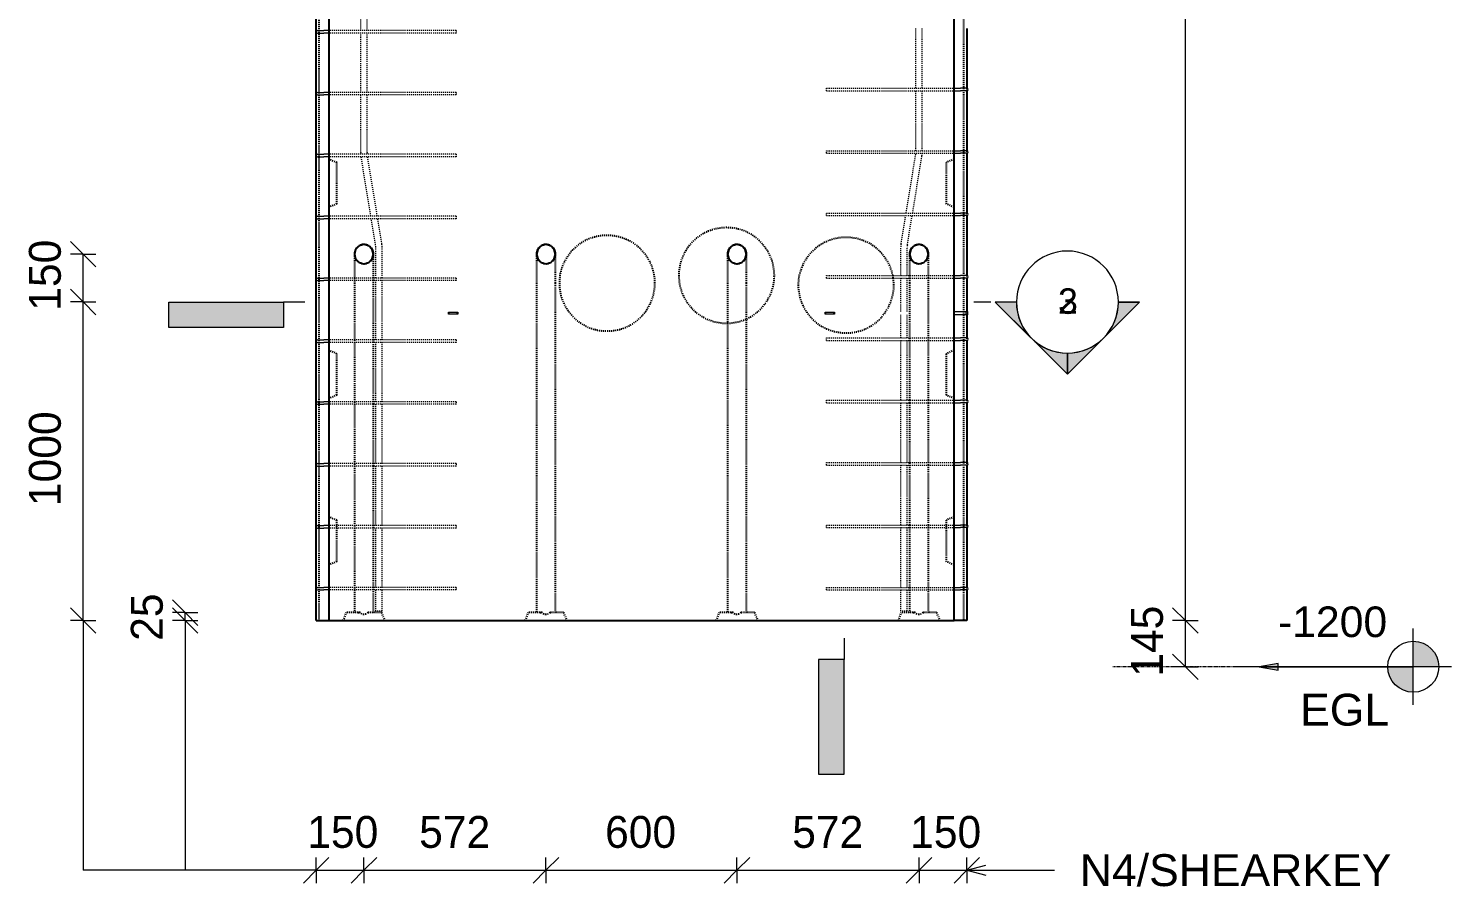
# Model space of a CAD drawing. Header units: millimetres. Extents: x -15811 to -4021, y -2230 to 7892.
# Drawn here: x -12851 to -8384, y -2230 to 463 of the extents above; entities that cross this region are included whole.
import ezdxf

# ---------------------------------------------------------------- set-up
doc = ezdxf.new("R2010")
doc.units = ezdxf.units.MM
doc.linetypes.add('Dash', pattern=[6.36, 3.18, -3.18])
doc.linetypes.add('Overhead', pattern=[3.97, 2.38, -1.59])
for name, color, linetype, lineweight in [('A-ANNO-DIMS', 211, 'Continuous', 9), ('A-ANNO-DIMS-40', 211, 'Continuous', 9), ('A-DETL-MBND', 5, 'Continuous', 18), ('A-FLOR-OVHD', 1, 'Overhead', 18), ('A-GENM', 13, 'Continuous', 18), ('A-WALL', 113, 'Continuous', 25), ('A-WALL-HDLN', 110, 'Dash', 25), ('G-ANNO-DIMS', 111, 'Continuous', 9), ('G-ANNO-SYMB', 111, 'Continuous', 9), ('G-ANNO-TEXT', 231, 'Continuous', 9), ('S-RBAR', 171, 'Continuous', 18)]:
    doc.layers.add(name, color=color, linetype=linetype, lineweight=lineweight)
doc.styles.add('Arial', font='arial.ttf', dxfattribs={"height": 80})
doc.styles.add('Arial_1', font='arial.ttf', dxfattribs={"height": 100})
doc.styles.add('Arial_2', font='arial.ttf', dxfattribs={"height": 96})
doc.styles.add('Nirmala UI Semilight', font='NirmalaS.ttf', dxfattribs={"height": 100})
doc.dimstyles.new('Arrow_Filled_-_2_5_NI_UI', dxfattribs={"dimscale": 304.8, "dimtxt": 104.736395, "dimasz": 0.262467, "dimexe": 0.131234, "dimexo": 0.0625, "dimgap": 0.131234, "dimtad": 1, "dimdec": 4, "dimzin": 0, "dimdsep": 46, "dimtxsty": 'Nirmala UI Semilight', "dimblk1": 'OBLIQUE', "dimblk2": 'OBLIQUE', "dimsah": 1, "dimcen": 0.09, "dimazin": 0, "dimtfac": 1, "dimtdec": 4, "dimtix": 1, "dimtmove": 0, "dimatfit": 3, "dimfxl": 0.131234, "dimfxlon": 1, "dimtvp": 1, "dimtolj": 1, "dimtzin": 0, "dimarcsym": 2})

# ---------------------------------------------------------------- blocks, each defined once
blk = doc.blocks.new('RR spread anchor face based - RR-SA-2_5-250-1726823-Elevation Front')
at = {"layer": 'A-GENM'}
for p, q in [((-9945.4, 1705), (-9907.9, 1705)), ((-9907.9, 1705), (-9902.9, 1705)), ((-9907.9, 1695), (-9907.9, 1705)), ((-9902.9, 1705), (-9902.9, 1695)), ((-9907.9, 1695), (-9945.4, 1695)), ((-9902.9, 1695), (-9907.9, 1695))]:
    blk.add_line(p, q, dxfattribs=at)
blk = doc.blocks.new('RR spread anchor face based - RR-SA-1_4-160-1726851-Elevation Front')
at = {"layer": 'A-GENM'}
for p, q in [((-11532.9, 608), (-11530.4, 608)), ((-11532.9, 602), (-11532.9, 608)), ((-11530.4, 602), (-11532.9, 602)), ((-11530.4, 608), (-11505.4, 608)), ((-11530.4, 602), (-11530.4, 608)), ((-11505.4, 602), (-11530.4, 602)), ((-11505.4, 608), (-11502.9, 608)), ((-11505.4, 602), (-11505.4, 608)), ((-11502.9, 602), (-11505.4, 602)), ((-11502.9, 608), (-11502.9, 602))]:
    blk.add_line(p, q, dxfattribs=at)
blk = doc.blocks.new('Detail View - M_Section Tail - Filled Horizontal-14034-Elevation Front')
at = {"layer": 'G-ANNO-SYMB'}
blk.add_hatch(color=256, dxfattribs=at).paths.add_polyline_path([(-12050.6, -475.4), (-12050.6, -395.4), (-12410.6, -395.4), (-12410.6, -475.4)])
for p, q in [((-12410.6, -475.4), (-12410.6, -395.4)), ((-12410.6, -395.4), (-12050.6, -395.4)), ((-12050.6, -395.4), (-12050.6, -475.4)), ((-12050.6, -475.4), (-12410.6, -475.4))]:
    blk.add_line(p, q, dxfattribs=at)
blk = doc.blocks.new('Detail View - M_Section Head - Filled SHOP DWG-1002450-Elevation Front')
at = {"layer": 'G-ANNO-SYMB'}
h = blk.add_hatch(color=256, dxfattribs=at)
edge = h.paths.add_edge_path()
edge.add_line((-9816, -395.4), (-9749.7, -395.4))
edge.add_arc((-9589.7, -395.4), 160, 180, 225)
edge.add_line((-9702.8, -508.6), (-9816, -395.4))
h = blk.add_hatch(color=256, dxfattribs=at)
edge = h.paths.add_edge_path()
edge.add_line((-9363.4, -395.4), (-9476.5, -508.6))
edge.add_arc((-9589.7, -395.4), 160, 315, 360)
edge.add_line((-9429.7, -395.4), (-9363.4, -395.4))
h = blk.add_hatch(color=256, dxfattribs=at)
edge = h.paths.add_edge_path()
edge.add_line((-9589.7, -621.7), (-9702.8, -508.6))
edge.add_arc((-9589.7, -395.4), 160, 225, 270)
edge.add_line((-9589.7, -555.4), (-9589.7, -621.7))
h = blk.add_hatch(color=256, dxfattribs=at)
edge = h.paths.add_edge_path()
edge.add_line((-9589.7, -621.7), (-9589.7, -555.4))
edge.add_arc((-9589.7, -395.4), 160, 270, 315)
edge.add_line((-9476.5, -508.6), (-9589.7, -621.7))
for p, q in [((-9589.7, -621.7), (-9816, -395.4)), ((-9749.7, -395.4), (-9816, -395.4)), ((-9816, -395.4), (-9702.8, -508.6)), ((-9749.7, -395.4), (-9816, -395.4)), ((-9589.7, -621.7), (-9363.4, -395.4)), ((-9476.5, -508.6), (-9363.4, -395.4)), ((-9429.7, -395.4), (-9363.4, -395.4)), ((-9363.4, -395.4), (-9429.7, -395.4)), ((-9702.8, -508.6), (-9589.7, -621.7)), ((-9589.7, -621.7), (-9476.5, -508.6)), ((-9589.7, -555.4), (-9589.7, -621.7)), ((-9589.7, -621.7), (-9589.7, -555.4))]:
    blk.add_line(p, q, dxfattribs=at)
for start, end in [(360, 180), (180, 360), (180, 225), (315, 0), (225, 270), (270, 315)]:
    blk.add_arc((-9589.7, -395.4), 160, start, end, dxfattribs=at)
blk = doc.blocks.new('DIMBLOCK1-Elevation Front')
at = {"layer": 'A-ANNO-DIMS-40'}
for p, q in [((-11947.9, -2178.7), (-11907.9, -2138.7)), ((-11947.9, -2178.7), (-11947.9, -2138.7)), ((-11797.9, -2178.7), (-11757.9, -2138.7)), ((-11797.9, -2178.7), (-11797.9, -2138.7)), ((-11947.9, -2178.7), (-11987.9, -2218.7)), ((-11947.9, -2178.7), (-11797.9, -2178.7)), ((-11947.9, -2178.7), (-11947.9, -2218.7)), ((-11797.9, -2178.7), (-11837.9, -2218.7)), ((-11797.9, -2178.7), (-11797.9, -2218.7))]:
    blk.add_line(p, q, dxfattribs=at)
at = {"layer": 'A-ANNO-DIMS-40', "color": 0, "insert": (-11975.8, -2008.3), "char_height": 100, "width": 246.797, "attachment_point": 1, "line_spacing_factor": 1.142579, "style": 'Nirmala UI Semilight'}
blk.add_mtext('150', dxfattribs=at)
blk = doc.blocks.new('_Oblique')
at = {"color": 0, "linetype": 'ByBlock', "lineweight": -2}
blk.add_line((-0.5, -0.5), (0.5, 0.5), dxfattribs=at)
blk = doc.blocks.new('DIMBLOCK2-Elevation Front')
at = {"layer": 'A-ANNO-DIMS-40'}
for p, q in [((-11797.9, -2178.7), (-11757.9, -2138.7)), ((-11797.9, -2178.7), (-11797.9, -2138.7)), ((-11226.4, -2178.7), (-11186.4, -2138.7)), ((-11226.4, -2178.7), (-11226.4, -2138.7)), ((-11797.9, -2178.7), (-11837.9, -2218.7)), ((-11797.9, -2178.7), (-11226.4, -2178.7)), ((-11797.9, -2178.7), (-11797.9, -2218.7)), ((-11226.4, -2178.7), (-11266.4, -2218.7)), ((-11226.4, -2178.7), (-11226.4, -2218.7))]:
    blk.add_line(p, q, dxfattribs=at)
at = {"layer": 'A-ANNO-DIMS-40', "color": 0, "insert": (-11624.5, -2008.3), "char_height": 100, "width": 269.649, "attachment_point": 1, "line_spacing_factor": 1.142579, "style": 'Nirmala UI Semilight'}
blk.add_mtext('572', dxfattribs=at)
blk = doc.blocks.new('DIMBLOCK3-Elevation Front')
at = {"layer": 'A-ANNO-DIMS-40'}
for p, q in [((-11226.4, -2178.7), (-11186.4, -2138.7)), ((-11226.4, -2178.7), (-11226.4, -2138.7)), ((-10626.9, -2178.7), (-10586.9, -2138.7)), ((-10626.9, -2178.7), (-10626.9, -2138.7)), ((-11226.4, -2178.7), (-11266.4, -2218.7)), ((-11226.4, -2178.7), (-10626.9, -2178.7)), ((-11226.4, -2178.7), (-11226.4, -2218.7)), ((-10626.9, -2178.7), (-10666.9, -2218.7)), ((-10626.9, -2178.7), (-10626.9, -2218.7))]:
    blk.add_line(p, q, dxfattribs=at)
at = {"layer": 'A-ANNO-DIMS-40', "color": 0, "insert": (-11040.9, -2008.3), "char_height": 100, "width": 274.219, "attachment_point": 1, "line_spacing_factor": 1.142579, "style": 'Nirmala UI Semilight'}
blk.add_mtext('600', dxfattribs=at)
blk = doc.blocks.new('DIMBLOCK4-Elevation Front')
at = {"layer": 'A-ANNO-DIMS-40'}
for p, q in [((-10626.9, -2178.7), (-10586.9, -2138.7)), ((-10626.9, -2178.7), (-10626.9, -2138.7)), ((-10055.4, -2178.7), (-10015.4, -2138.7)), ((-10055.4, -2178.7), (-10055.4, -2138.7)), ((-10626.9, -2178.7), (-10666.9, -2218.7)), ((-10626.9, -2178.7), (-10055.4, -2178.7)), ((-10626.9, -2178.7), (-10626.9, -2218.7)), ((-10055.4, -2178.7), (-10095.4, -2218.7)), ((-10055.4, -2178.7), (-10055.4, -2218.7))]:
    blk.add_line(p, q, dxfattribs=at)
at = {"layer": 'A-ANNO-DIMS-40', "color": 0, "insert": (-10453.5, -2008.3), "char_height": 100, "width": 269.649, "attachment_point": 1, "line_spacing_factor": 1.142579, "style": 'Nirmala UI Semilight'}
blk.add_mtext('572', dxfattribs=at)
blk = doc.blocks.new('DIMBLOCK5-Elevation Front')
at = {"layer": 'A-ANNO-DIMS-40'}
for p, q in [((-10055.4, -2178.7), (-10015.4, -2138.7)), ((-10055.4, -2178.7), (-10055.4, -2138.7)), ((-9905.4, -2178.7), (-9865.4, -2138.7)), ((-9905.4, -2178.7), (-9905.4, -2138.7)), ((-10055.4, -2178.7), (-10095.4, -2218.7)), ((-10055.4, -2178.7), (-9905.4, -2178.7)), ((-10055.4, -2178.7), (-10055.4, -2218.7)), ((-9905.4, -2178.7), (-9945.4, -2218.7)), ((-9905.4, -2178.7), (-9905.4, -2218.7))]:
    blk.add_line(p, q, dxfattribs=at)
at = {"layer": 'A-ANNO-DIMS-40', "color": 0, "insert": (-10083.3, -2008.3), "char_height": 100, "width": 246.797, "attachment_point": 1, "line_spacing_factor": 1.142579, "style": 'Nirmala UI Semilight'}
blk.add_mtext('150', dxfattribs=at)
blk = doc.blocks.new('DIMBLOCK6-Elevation Front')
at = {"layer": 'A-ANNO-DIMS-40'}
for p, q in [((-12359, -1370), (-12399, -1330)), ((-12359, -1395), (-12399, -1355)), ((-12359, -1370), (-12399, -1370)), ((-12359, -1395), (-12359, -1370)), ((-12359, -1370), (-12319, -1410)), ((-12359, -1370), (-12319, -1370)), ((-12359, -1395), (-12399, -1395)), ((-12359, -1395), (-12319, -1435)), ((-12359, -1395), (-12319, -1395))]:
    blk.add_line(p, q, dxfattribs=at)
at = {"layer": 'A-ANNO-DIMS-40', "color": 0, "insert": (-12529.5, -1458.7), "char_height": 100, "width": 182.813, "attachment_point": 1, "rotation": 90, "line_spacing_factor": 1.142579, "style": 'Nirmala UI Semilight'}
blk.add_mtext('25', dxfattribs=at)
blk = doc.blocks.new('DIMBLOCK7-Elevation Front')
at = {"layer": 'A-ANNO-DIMS-40'}
for p, q in [((-12679, -395), (-12719, -355)), ((-12679, -395), (-12719, -395)), ((-12679, -1395), (-12679, -395)), ((-12679, -395), (-12639, -435)), ((-12679, -395), (-12639, -395)), ((-12679, -1395), (-12719, -1355)), ((-12679, -1395), (-12719, -1395)), ((-12679, -1395), (-12639, -1435)), ((-12679, -1395), (-12639, -1395))]:
    blk.add_line(p, q, dxfattribs=at)
at = {"layer": 'A-ANNO-DIMS-40', "color": 0, "insert": (-12849.5, -1035.9), "char_height": 100, "width": 338.203, "attachment_point": 1, "rotation": 90, "line_spacing_factor": 1.142579, "style": 'Nirmala UI Semilight'}
blk.add_mtext('1000', dxfattribs=at)
blk = doc.blocks.new('DIMBLOCK8-Elevation Front')
at = {"layer": 'A-ANNO-DIMS-40'}
for p, q in [((-12679, -245), (-12719, -205)), ((-12679, -245), (-12719, -245)), ((-12679, -395), (-12679, -245)), ((-12679, -245), (-12639, -285)), ((-12679, -245), (-12639, -245)), ((-12679, -395), (-12719, -355)), ((-12679, -395), (-12719, -395)), ((-12679, -395), (-12639, -435)), ((-12679, -395), (-12639, -395))]:
    blk.add_line(p, q, dxfattribs=at)
at = {"layer": 'A-ANNO-DIMS-40', "color": 0, "insert": (-12849.5, -422.8), "char_height": 100, "width": 246.797, "attachment_point": 1, "rotation": 90, "line_spacing_factor": 1.142579, "style": 'Nirmala UI Semilight'}
blk.add_mtext('150', dxfattribs=at)
blk = doc.blocks.new('DIMBLOCK74-Elevation Front')
at = {"layer": 'A-ANNO-DIMS-40'}
for p, q in [((-9219.4, -1395), (-9259.4, -1355)), ((-9219.4, -1395), (-9259.4, -1395)), ((-9219.4, -1540), (-9219.4, -1395)), ((-9219.4, -1395), (-9179.4, -1435)), ((-9219.4, -1395), (-9179.4, -1395)), ((-9219.4, -1540), (-9259.4, -1500)), ((-9219.4, -1540), (-9259.4, -1540)), ((-9219.4, -1540), (-9179.4, -1580)), ((-9219.4, -1540), (-9179.4, -1540))]:
    blk.add_line(p, q, dxfattribs=at)
at = {"layer": 'A-ANNO-DIMS-40', "color": 0, "insert": (-9389.9, -1571.3), "char_height": 100, "width": 249.082, "attachment_point": 1, "rotation": 90, "line_spacing_factor": 1.142579, "style": 'Nirmala UI Semilight'}
blk.add_mtext('145', dxfattribs=at)
blk = doc.blocks.new('DIMBLOCK75-Elevation Front')
at = {"layer": 'A-ANNO-DIMS-40'}
for p, q in [((-9219.4, 3660), (-9259.4, 3700)), ((-9219.4, 3660), (-9259.4, 3660)), ((-9219.4, -1395), (-9219.4, 3660)), ((-9219.4, 3660), (-9179.4, 3620)), ((-9219.4, 3660), (-9179.4, 3660)), ((-9219.4, -1395), (-9259.4, -1355)), ((-9219.4, -1395), (-9259.4, -1395)), ((-9219.4, -1395), (-9179.4, -1435)), ((-9219.4, -1395), (-9179.4, -1395))]:
    blk.add_line(p, q, dxfattribs=at)
at = {"layer": 'A-ANNO-DIMS-40', "color": 0, "insert": (-9389.9, 980.2), "char_height": 100, "width": 365.625, "attachment_point": 1, "rotation": 90, "line_spacing_factor": 1.142579, "style": 'Nirmala UI Semilight'}
blk.add_mtext('5055', dxfattribs=at)
blk = doc.blocks.new('Spot Elevations - M_Spot Elevation - Target Filled-10609-Elevation Front')
at = {"layer": 'G-ANNO-DIMS'}
h = blk.add_hatch(color=256, dxfattribs=at)
edge = h.paths.add_edge_path()
edge.add_line((-8503.4, 3660), (-8423.4, 3660))
edge.add_arc((-8503.4, 3660), 80, 0, 90)
edge.add_line((-8503.4, 3740), (-8503.4, 3660))
h = blk.add_hatch(color=256, dxfattribs=at)
edge = h.paths.add_edge_path()
edge.add_line((-8503.4, 3660), (-8583.4, 3660))
edge.add_arc((-8503.4, 3660), 80, 180, 270)
edge.add_line((-8503.4, 3580), (-8503.4, 3660))
for p, q in [((-8503.4, 3540), (-8503.4, 3780)), ((-8383.4, 3660), (-9063.4, 3660))]:
    blk.add_line(p, q, dxfattribs=at)
blk.add_circle((-8503.4, 3660), 80, dxfattribs=at)

msp = doc.modelspace()

# ---------------------------------------------------------------- hatches: boundary and pattern name
at = {"layer": 'G-ANNO-DIMS'}
msp.add_hatch(color=256, dxfattribs=at).paths.add_polyline_path([(-8987.9305, -1540), (-8927.9305, -1550.57962), (-8927.9305, -1529.42038)])

# ---------------------------------------------------------------- linework, layer by layer
at = {"layer": 'A-DETL-MBND'}
for p, q in [((-12679.02948, -1395), (-12679.02948, -2178.74382)), ((-12359.02948, -1395), (-12359.02948, -2178.74382)), ((-11947.9305, -2178.74382), (-12679.02948, -2178.74382))]:
    msp.add_line(p, q, dxfattribs=at)
at = {"layer": 'A-FLOR-OVHD'}
msp.add_line((-8987.9305, -1540), (-9447.9305, -1540), dxfattribs=at)
at = {"layer": 'A-WALL'}
for p, q in [((-11907.9305, 3060), (-11907.9305, -1395)), ((-9945.4305, -1395), (-9945.4305, 3060)), ((-11947.9305, 453.18007), (-11947.9305, 646.61993)), ((-11947.9305, 258.98007), (-11947.9305, 452.41993)), ((-9905.4305, 463.2), (-9905.4305, 275.4)), ((-11947.9305, 64.78007), (-11947.9305, 258.21993)), ((-9905.4305, 267.4), (-9905.4305, 79.6)), ((-11947.9305, -129.41993), (-11947.9305, 64.01993)), ((-9905.4305, 71.6), (-9905.4305, -116.2)), ((-11947.9305, -323.61993), (-11947.9305, -130.18007)), ((-9905.4305, -124.2), (-9905.4305, -312)), ((-11947.9305, -517.81993), (-11947.9305, -324.38007)), ((-9905.4305, -320), (-9905.4305, -424.86324)), ((-9905.4305, -435), (-9905.4305, -507.8)), ((-11947.9305, -712.01993), (-11947.9305, -518.58007)), ((-9905.4305, -515.8), (-9905.4305, -703.6)), ((-11947.9305, -906.21993), (-11947.9305, -712.78007)), ((-9905.4305, -711.6), (-9905.4305, -899.4)), ((-11947.9305, -1100.41993), (-11947.9305, -906.98007)), ((-9905.4305, -907.4), (-9905.4305, -1095.2)), ((-11947.9305, -1294.61993), (-11947.9305, -1101.18007)), ((-9905.4305, -1103.2), (-9905.4305, -1291)), ((-11947.9305, -1395), (-11947.9305, -1295.38007)), ((-9905.4305, -1299), (-9905.4305, -1395)), ((-11947.9305, -1395), (-9945.4305, -1395)), ((-9905.4305, -1395), (-9945.38089, -1395))]:
    msp.add_line(p, q, dxfattribs=at)
at = {"layer": 'A-WALL', "flags": 128}
for points in [[(-11797.9305, -215), (-11812.96501, -219.03919), (-11823.95103, -230.06909), (-11827.9305, -245)], [(-11767.9305, -245), (-11771.96969, -229.96549), (-11782.99959, -218.97947), (-11797.9305, -215)], [(-11226.4305, -215), (-11241.46501, -219.03919), (-11252.45103, -230.06909), (-11256.4305, -245)], [(-11196.4305, -245), (-11200.46969, -229.96549), (-11211.49959, -218.97947), (-11226.4305, -215)], [(-10626.9305, -215), (-10641.96501, -219.03919), (-10652.95103, -230.06909), (-10656.9305, -245)], [(-10596.9305, -245), (-10600.96969, -229.96549), (-10611.99959, -218.97947), (-10626.9305, -215)], [(-10055.4305, -215), (-10070.46501, -219.03919), (-10081.45103, -230.06909), (-10085.4305, -245)], [(-10025.4305, -245), (-10029.46969, -229.96549), (-10040.49959, -218.97947), (-10055.4305, -215)], [(-11827.9305, -245), (-11823.89131, -260.03451), (-11812.86141, -271.02053), (-11797.9305, -275)], [(-11797.9305, -275), (-11782.896, -270.96081), (-11771.90997, -259.93091), (-11767.9305, -245)], [(-11767.9305, -250.06082), (-11767.9305, -245.13838), (-11767.9305, -245)], [(-11256.4305, -245), (-11252.39131, -260.03451), (-11241.36141, -271.02053), (-11226.4305, -275)], [(-11226.4305, -275), (-11211.396, -270.96081), (-11200.40997, -259.93091), (-11196.4305, -245)], [(-11196.4305, -250.06082), (-11196.4305, -245.13838), (-11196.4305, -245)], [(-10656.9305, -245), (-10652.89131, -260.03451), (-10641.86141, -271.02053), (-10626.9305, -275)], [(-10626.9305, -275), (-10611.896, -270.96081), (-10600.90997, -259.93091), (-10596.9305, -245)], [(-10596.9305, -250.06082), (-10596.9305, -245.13838), (-10596.9305, -245)], [(-10085.4305, -245), (-10081.39131, -260.03451), (-10070.36141, -271.02053), (-10055.4305, -275)], [(-10055.4305, -275), (-10040.396, -270.96081), (-10029.40997, -259.93091), (-10025.4305, -245)], [(-10025.4305, -250.06082), (-10025.4305, -245.13838), (-10025.4305, -245)]]:
    msp.add_lwpolyline(points, dxfattribs=at)
at = {"layer": 'A-WALL'}
for centre, start, end in [((-11797.9305, -245), 120.83030229, 149.6053058), ((-11797.9305, -245), 90.72252687, 119.42229601), ((-11797.9305, -245), 61.01869337, 89.26639009), ((-11797.9305, -245), 30.83105155, 59.6045335), ((-11226.4305, -245), 120.83030229, 149.6053058), ((-11226.4305, -245), 90.72252687, 119.42229601), ((-11226.4305, -245), 61.01869337, 89.26639009), ((-11226.4305, -245), 30.83105155, 59.6045335), ((-10626.9305, -245), 120.83030229, 149.6053058), ((-10626.9305, -245), 90.72252687, 119.42229601), ((-10626.9305, -245), 61.01869337, 89.26639009), ((-10626.9305, -245), 30.83105155, 59.6045335), ((-10055.4305, -245), 120.83030229, 149.6053058), ((-10055.4305, -245), 90.72252687, 119.42229601), ((-10055.4305, -245), 61.01869337, 89.26639009), ((-10055.4305, -245), 30.83105155, 59.6045335), ((-11797.9305, -245), 150.6727618, 179.61937532), ((-11797.9305, -245), 180.42457698, 209.72326815), ((-11797.9305, -245), 210.81300667, 239.62313313), ((-11797.9305, -245), 300.81202935, 329.6241405), ((-11797.9305, -245), 0.3777518, 29.77056829), ((-11797.9305, -245), 330.71898335, 359.57221129), ((-11226.4305, -245), 150.6727618, 179.61937532), ((-11226.4305, -245), 180.42457698, 209.72326815), ((-11226.4305, -245), 210.81300667, 239.62313313), ((-11226.4305, -245), 300.81202935, 329.6241405), ((-11226.4305, -245), 0.3777518, 29.77056829), ((-11226.4305, -245), 330.71898335, 359.57221129), ((-10626.9305, -245), 150.6727618, 179.61937532), ((-10626.9305, -245), 180.42457698, 209.72326815), ((-10626.9305, -245), 210.81300667, 239.62313313), ((-10626.9305, -245), 300.81202935, 329.6241405), ((-10626.9305, -245), 0.3777518, 29.77056829), ((-10626.9305, -245), 330.71898335, 359.57221129), ((-10055.4305, -245), 150.6727618, 179.61937532), ((-10055.4305, -245), 180.42457698, 209.72326815), ((-10055.4305, -245), 210.81300667, 239.62313313), ((-10055.4305, -245), 300.81202935, 329.6241405), ((-10055.4305, -245), 0.3777518, 29.77056829), ((-10055.4305, -245), 330.71898335, 359.57221129), ((-11797.9305, -245), 241.01713814, 269.26797703), ((-11797.9305, -245), 270.72093746, 299.42390155), ((-11226.4305, -245), 241.01713814, 269.26797703), ((-11226.4305, -245), 270.72093746, 299.42390155), ((-10626.9305, -245), 241.01713814, 269.26797703), ((-10626.9305, -245), 270.72093746, 299.42390155), ((-10055.4305, -245), 241.01713814, 269.26797703), ((-10055.4305, -245), 270.72093746, 299.42390155)]:
    msp.add_arc(centre, 30, start, end, dxfattribs=at)
at = {"layer": 'A-WALL-HDLN'}
for p, q in [((-11937.92792, -1395), (-11937.92792, 3059.95039)), ((-9915.43308, 599.95039), (-9915.43308, -424.95039)), ((-9905.4305, 275.35039), (-9905.4305, 267.44961)), ((-11882.9305, 42.5), (-11907.88089, 52.48016)), ((-9945.48011, 52.48016), (-9970.4305, 42.5)), ((-9905.4305, 79.55039), (-9905.4305, 71.64961)), ((-11882.9305, -87.5), (-11882.9305, 42.5)), ((-9970.4305, 42.5), (-9970.4305, -87.5)), ((-11882.9305, -87.5), (-11907.88089, -97.48016)), ((-9945.48011, -97.48016), (-9970.4305, -87.5)), ((-9905.4305, -116.24961), (-9905.4305, -124.15039)), ((-10085.4305, -312.04961), (-10085.4305, -319.95039)), ((-10025.4305, -319.95039), (-10025.4305, -312.04961)), ((-9905.4305, -312.04961), (-9905.4305, -319.95039)), ((-11827.9305, -320.04961), (-11827.9305, -327.95039)), ((-11827.9305, -335), (-11827.9305, -514.15039)), ((-11767.9305, -327.95039), (-11767.9305, -320.04961)), ((-11767.9305, -514.15039), (-11767.9305, -328.04961)), ((-11256.4305, -335), (-11256.4305, -1370)), ((-11196.4305, -1370), (-11196.4305, -335)), ((-10656.9305, -335), (-10656.9305, -1370)), ((-10596.9305, -1370), (-10596.9305, -335)), ((-10085.4305, -335), (-10085.4305, -507.75039)), ((-10025.4305, -507.75039), (-10025.4305, -320.04961)), ((-9915.43308, -425.04961), (-9915.43308, -434.95039)), ((-9915.43308, -435.04961), (-9915.43308, -1395)), ((-9905.4305, -424.91285), (-9905.4305, -434.95039)), ((-11827.9305, -514.24961), (-11827.9305, -522.15039)), ((-11827.9305, -522.24961), (-11827.9305, -708.35039)), ((-11767.9305, -522.15039), (-11767.9305, -514.24961)), ((-11767.9305, -708.35039), (-11767.9305, -522.24961)), ((-10085.4305, -507.84961), (-10085.4305, -515.75039)), ((-10085.4305, -515.84961), (-10085.4305, -703.55039)), ((-10025.4305, -515.75039), (-10025.4305, -507.84961)), ((-10025.4305, -703.55039), (-10025.4305, -515.84961)), ((-9905.4305, -507.84961), (-9905.4305, -515.75039)), ((-11882.9305, -557.5), (-11907.88089, -547.51984)), ((-11882.9305, -687.5), (-11882.9305, -557.5)), ((-9945.48011, -547.51984), (-9970.4305, -557.5)), ((-9970.4305, -557.5), (-9970.4305, -687.5)), ((-11882.9305, -687.5), (-11907.88089, -697.48016)), ((-11827.9305, -708.44961), (-11827.9305, -716.35039)), ((-11767.9305, -716.35039), (-11767.9305, -708.44961)), ((-10085.4305, -703.64961), (-10085.4305, -711.55039)), ((-10085.4305, -711.64961), (-10085.4305, -899.35039)), ((-10025.4305, -711.55039), (-10025.4305, -703.64961)), ((-10025.4305, -899.35039), (-10025.4305, -711.64961)), ((-9945.48011, -697.48016), (-9970.4305, -687.5)), ((-9905.4305, -703.64961), (-9905.4305, -711.55039)), ((-11827.9305, -716.44961), (-11827.9305, -902.55039)), ((-11767.9305, -902.55039), (-11767.9305, -716.44961)), ((-11827.9305, -902.64961), (-11827.9305, -910.55039)), ((-11827.9305, -910.64961), (-11827.9305, -1096.75039)), ((-11767.9305, -910.55039), (-11767.9305, -902.64961)), ((-11767.9305, -1096.75039), (-11767.9305, -910.64961)), ((-10085.4305, -899.44961), (-10085.4305, -907.35039)), ((-10085.4305, -907.44961), (-10085.4305, -1095.15039)), ((-10025.4305, -907.35039), (-10025.4305, -899.44961)), ((-10025.4305, -1095.15039), (-10025.4305, -907.44961)), ((-9905.4305, -899.44961), (-9905.4305, -907.35039)), ((-11882.9305, -1080), (-11907.88089, -1070.01984)), ((-9945.48011, -1070.01984), (-9970.4305, -1080)), ((-11882.9305, -1210), (-11882.9305, -1080)), ((-11827.9305, -1096.84961), (-11827.9305, -1104.75039)), ((-11827.9305, -1104.84961), (-11827.9305, -1290.95039)), ((-11767.9305, -1104.75039), (-11767.9305, -1096.84961)), ((-11767.9305, -1290.95039), (-11767.9305, -1104.84961)), ((-10085.4305, -1095.24961), (-10085.4305, -1103.15039)), ((-10085.4305, -1103.24961), (-10085.4305, -1290.95039)), ((-10025.4305, -1103.15039), (-10025.4305, -1095.24961)), ((-10025.4305, -1290.95039), (-10025.4305, -1103.24961)), ((-9970.4305, -1080), (-9970.4305, -1210)), ((-9905.4305, -1095.24961), (-9905.4305, -1103.15039)), ((-11882.9305, -1210), (-11907.88089, -1219.98016)), ((-9945.48011, -1219.98016), (-9970.4305, -1210)), ((-11827.9305, -1291.04961), (-11827.9305, -1298.95039)), ((-11767.9305, -1298.95039), (-11767.9305, -1291.04961)), ((-10085.4305, -1291.04961), (-10085.4305, -1298.95039)), ((-10025.4305, -1298.95039), (-10025.4305, -1291.04961)), ((-9905.4305, -1291.04961), (-9905.4305, -1298.95039)), ((-11827.9305, -1299.04961), (-11827.9305, -1370)), ((-11767.9305, -1370), (-11767.9305, -1299.04961)), ((-10085.4305, -1299.04961), (-10085.4305, -1370)), ((-10025.4305, -1370), (-10025.4305, -1299.04961)), ((-11862.9305, -1395), (-11852.9305, -1370)), ((-11809.92008, -1370), (-11852.9305, -1370)), ((-11816.53279, -1370), (-11809.92008, -1370)), ((-11785.94092, -1370), (-11779.32822, -1370)), ((-11742.9305, -1370), (-11785.94092, -1370)), ((-11742.9305, -1370), (-11732.9305, -1395)), ((-11291.4305, -1395), (-11281.4305, -1370)), ((-11238.42008, -1370), (-11281.4305, -1370)), ((-11245.03279, -1370), (-11238.42008, -1370)), ((-11214.44092, -1370), (-11207.82822, -1370)), ((-11171.4305, -1370), (-11214.44092, -1370)), ((-11171.4305, -1370), (-11161.4305, -1395)), ((-10691.9305, -1395), (-10681.9305, -1370)), ((-10638.92008, -1370), (-10681.9305, -1370)), ((-10645.53279, -1370), (-10638.92008, -1370)), ((-10614.94092, -1370), (-10608.32822, -1370)), ((-10571.9305, -1370), (-10614.94092, -1370)), ((-10571.9305, -1370), (-10561.9305, -1395)), ((-10120.4305, -1395), (-10110.4305, -1370)), ((-10067.42008, -1370), (-10110.4305, -1370)), ((-10074.03279, -1370), (-10067.42008, -1370)), ((-10043.44092, -1370), (-10036.82822, -1370)), ((-10000.4305, -1370), (-10043.44092, -1370)), ((-10000.4305, -1370), (-9990.4305, -1395))]:
    msp.add_line(p, q, dxfattribs=at)
at = {"layer": 'A-WALL-HDLN', "flags": 128}
for points in [[(-11827.9305, -245.38007), (-11827.9305, -249.10169), (-11827.9305, -261.03291), (-11827.9305, -279.70613), (-11827.9305, -303.41931), (-11827.9305, -319.95039)], [(-11767.9305, -319.95039), (-11767.9305, -308.13961), (-11767.9305, -283.7275), (-11767.9305, -263.98882), (-11767.9305, -250.72272), (-11767.9305, -250.06314)], [(-11256.4305, -245.38007), (-11256.4305, -249.10169), (-11256.4305, -261.03291), (-11256.4305, -279.70613), (-11256.4305, -303.41931), (-11256.4305, -330.01104), (-11256.4305, -335)], [(-11196.4305, -335), (-11196.4305, -308.13961), (-11196.4305, -283.7275), (-11196.4305, -263.98882), (-11196.4305, -250.72272), (-11196.4305, -250.06314)], [(-10656.9305, -245.38007), (-10656.9305, -249.10169), (-10656.9305, -261.03291), (-10656.9305, -279.70613), (-10656.9305, -303.41931), (-10656.9305, -330.01104), (-10656.9305, -335)], [(-10596.9305, -335), (-10596.9305, -308.13961), (-10596.9305, -283.7275), (-10596.9305, -263.98882), (-10596.9305, -250.72272), (-10596.9305, -250.06314)], [(-10085.4305, -245.38007), (-10085.4305, -249.10169), (-10085.4305, -261.03291), (-10085.4305, -279.70613), (-10085.4305, -303.41931), (-10085.4305, -311.95039)], [(-10025.4305, -311.95039), (-10025.4305, -308.13961), (-10025.4305, -283.7275), (-10025.4305, -263.98882), (-10025.4305, -250.72272), (-10025.4305, -250.06314)], [(-11827.9305, -328.04961), (-11827.9305, -330.01104), (-11827.9305, -335)], [(-10085.4305, -320.04961), (-10085.4305, -330.01104), (-10085.4305, -335)], [(-11797.9305, -1376.25), (-11801.00861, -1375.85417), (-11804.05423, -1374.67088), (-11807.03521, -1372.71259), (-11809.92008, -1370)], [(-11785.94092, -1370), (-11788.8258, -1372.71259), (-11791.80678, -1374.67088), (-11794.85239, -1375.85417), (-11797.9305, -1376.25)], [(-11226.4305, -1376.25), (-11229.50861, -1375.85417), (-11232.55423, -1374.67088), (-11235.53521, -1372.71259), (-11238.42008, -1370)], [(-11214.44092, -1370), (-11217.3258, -1372.71259), (-11220.30678, -1374.67088), (-11223.35239, -1375.85417), (-11226.4305, -1376.25)], [(-10626.9305, -1376.25), (-10630.00861, -1375.85417), (-10633.05423, -1374.67088), (-10636.03521, -1372.71259), (-10638.92008, -1370)], [(-10614.94092, -1370), (-10617.8258, -1372.71259), (-10620.80678, -1374.67088), (-10623.85239, -1375.85417), (-10626.9305, -1376.25)], [(-10055.4305, -1376.25), (-10058.50861, -1375.85417), (-10061.55423, -1374.67088), (-10064.53521, -1372.71259), (-10067.42008, -1370)], [(-10043.44092, -1370), (-10046.3258, -1372.71259), (-10049.30678, -1374.67088), (-10052.35239, -1375.85417), (-10055.4305, -1376.25)]]:
    msp.add_lwpolyline(points, dxfattribs=at)
at = {"layer": 'A-WALL-HDLN'}
for centre, start, end in [((-10659.51911, -311.88203), 0, 180), ((-11034.51911, -336.25148), 0, 180), ((-10284.51911, -342.34384), 11.7431275, 180), ((-10659.51911, -311.88203), 180, 270.98099351), ((-10659.51911, -311.88203), 294.87447787, 0), ((-10284.51911, -342.34384), 8.65216486, 11.70479232), ((-11034.51911, -336.25148), 180, 0), ((-10284.51911, -342.34384), 180, 0), ((-10284.51911, -342.34384), 0, 8.61382967), ((-10659.51911, -311.88203), 271.01932869, 294.83333915)]:
    msp.add_arc(centre, 150, start, end, dxfattribs=at)
at = {"layer": 'G-ANNO-DIMS'}
for p, q in [((-8927.9305, -1529.42038), (-8987.9305, -1540)), ((-8987.9305, -1540), (-8927.9305, -1550.57962)), ((-8987.9305, -1540), (-8773.90551, -1540)), ((-8927.9305, -1550.57962), (-8927.9305, -1529.42038)), ((-8773.90551, -1540), (-8503.78161, -1540))]:
    msp.add_line(p, q, dxfattribs=at)
at = {"layer": 'G-ANNO-SYMB'}
for p, q in [((-11983.65202, -395.4405), (-12050.58161, -395.4405)), ((-11983.65202, -395.4405), (-12050.58161, -395.4405)), ((-9829.67642, -395.4405), (-9883.63609, -395.4405)), ((-9829.67642, -395.4405), (-9883.63609, -395.4405)), ((-10290.53721, -1450.61028), (-10290.53721, -1516.93165))]:
    msp.add_line(p, q, dxfattribs=at)
at = {"layer": 'G-ANNO-TEXT', "color": 7}
for q in [(-9845.73368, -2162.21755), (-9845.73368, -2194.37145), (-9630.57535, -2178.2945)]:
    msp.add_line((-9905.73368, -2178.2945), q, dxfattribs=at)
at = {"layer": 'S-RBAR', "linetype": 'Dash'}
for p, q in [((-11807.9305, 456.8), (-11807.9305, 643)), ((-11787.9305, 456.8), (-11787.9305, 643)), ((-11507.9305, 456.8), (-11907.88089, 456.8)), ((-11507.9305, 448.8), (-11907.88089, 448.8)), ((-11807.9305, 262.6), (-11807.9305, 448.8)), ((-11787.9305, 262.6), (-11787.9305, 448.8)), ((-11507.9305, 456.8), (-11507.9305, 448.8)), ((-10065.4305, 275.4), (-10065.4305, 463.2)), ((-10045.4305, 275.4), (-10045.4305, 463.2)), ((-10345.4305, 275.4), (-9945.48011, 275.4)), ((-10345.4305, 267.4), (-10345.4305, 275.4)), ((-11507.9305, 262.6), (-11907.88089, 262.6)), ((-11507.9305, 254.6), (-11907.88089, 254.6)), ((-11807.9305, 73.54951), (-11807.9305, 254.6)), ((-11787.9305, 73.54951), (-11787.9305, 254.6)), ((-11507.9305, 262.6), (-11507.9305, 254.6)), ((-10345.4305, 267.4), (-9945.48011, 267.4)), ((-10065.4305, 79.6), (-10065.4305, 267.4)), ((-10045.4305, 79.6), (-10045.4305, 267.4)), ((-11507.9305, 68.4), (-11907.88089, 68.4)), ((-11507.9305, 60.4), (-11907.88089, 60.4)), ((-11776.13523, -125.8), (-11806.64272, 60.4)), ((-11755.86856, -125.8), (-11786.37605, 60.4)), ((-11507.9305, 68.4), (-11507.9305, 60.4)), ((-10345.4305, 79.6), (-9945.48011, 79.6)), ((-10345.4305, 71.6), (-10345.4305, 79.6)), ((-10345.4305, 71.6), (-9945.48011, 71.6)), ((-10095.91955, -116.2), (-10066.02261, 66.2736)), ((-10075.65288, -116.2), (-10046.28576, 63.03987)), ((-11507.9305, -125.8), (-11907.88089, -125.8)), ((-11507.9305, -133.8), (-11907.88089, -133.8)), ((-11761.3451, -216.07036), (-11774.82449, -133.8)), ((-11741.60826, -212.83663), (-11754.55782, -133.8)), ((-11507.9305, -125.8), (-11507.9305, -133.8)), ((-10345.4305, -116.2), (-9945.48011, -116.2)), ((-10345.4305, -124.2), (-10345.4305, -116.2)), ((-10345.4305, -124.2), (-9945.48011, -124.2)), ((-10111.75274, -212.83663), (-10097.23029, -124.2)), ((-10092.0159, -216.07036), (-10076.96363, -124.2)), ((-11760.753, -320), (-11760.753, -223.34627)), ((-11740.753, -320), (-11740.753, -223.34627)), ((-10112.60801, -312), (-10112.60801, -223.34627)), ((-10092.60801, -312), (-10092.60801, -223.34627)), ((-10345.4305, -312), (-9945.48011, -312)), ((-10345.4305, -320), (-10345.4305, -312)), ((-11507.9305, -320), (-11907.88089, -320)), ((-11507.9305, -328), (-11907.88089, -328)), ((-11760.753, -514.2), (-11760.753, -328)), ((-11740.753, -514.2), (-11740.753, -328)), ((-11507.9305, -320), (-11507.9305, -328)), ((-10345.4305, -320), (-9945.48011, -320)), ((-10112.60801, -424.86324), (-10112.60801, -320)), ((-10092.60801, -424.86324), (-10092.60801, -320)), ((-10112.60801, -507.8), (-10112.60801, -435)), ((-10092.60801, -507.8), (-10092.60801, -435)), ((-11507.9305, -514.2), (-11907.88089, -514.2)), ((-11507.9305, -522.2), (-11907.88089, -522.2)), ((-11760.753, -708.4), (-11760.753, -522.2)), ((-11740.753, -708.4), (-11740.753, -522.2)), ((-11507.9305, -514.2), (-11507.9305, -522.2)), ((-10345.4305, -507.8), (-9945.48011, -507.8)), ((-10345.4305, -515.8), (-10345.4305, -507.8)), ((-10345.4305, -515.8), (-9945.48011, -515.8)), ((-10112.60801, -703.6), (-10112.60801, -515.8)), ((-10092.60801, -703.6), (-10092.60801, -515.8)), ((-11507.9305, -708.4), (-11907.88089, -708.4)), ((-11507.9305, -708.4), (-11507.9305, -716.4)), ((-10345.4305, -703.6), (-9945.48011, -703.6)), ((-10345.4305, -711.6), (-10345.4305, -703.6)), ((-10345.4305, -711.6), (-9945.48011, -711.6)), ((-10112.60801, -899.4), (-10112.60801, -711.6)), ((-10092.60801, -899.4), (-10092.60801, -711.6)), ((-11507.9305, -716.4), (-11907.88089, -716.4)), ((-11760.753, -902.6), (-11760.753, -716.4)), ((-11740.753, -902.6), (-11740.753, -716.4)), ((-11507.9305, -902.6), (-11907.88089, -902.6)), ((-11507.9305, -910.6), (-11907.88089, -910.6)), ((-11760.753, -1096.8), (-11760.753, -910.6)), ((-11740.753, -1096.8), (-11740.753, -910.6)), ((-11507.9305, -902.6), (-11507.9305, -910.6)), ((-10345.4305, -899.4), (-9945.48011, -899.4)), ((-10345.4305, -907.4), (-10345.4305, -899.4)), ((-10345.4305, -907.4), (-9945.48011, -907.4)), ((-10112.60801, -1095.2), (-10112.60801, -907.4)), ((-10092.60801, -1095.2), (-10092.60801, -907.4)), ((-11882.98011, -1096.8), (-11907.88089, -1096.8)), ((-11882.98011, -1104.8), (-11907.88089, -1104.8)), ((-11507.9305, -1096.8), (-11882.88089, -1096.8)), ((-11507.9305, -1104.8), (-11882.88089, -1104.8)), ((-11760.753, -1291), (-11760.753, -1104.8)), ((-11740.753, -1291), (-11740.753, -1104.8)), ((-11507.9305, -1096.8), (-11507.9305, -1104.8)), ((-10345.4305, -1095.2), (-9970.48011, -1095.2)), ((-10345.4305, -1103.2), (-10345.4305, -1095.2)), ((-10345.4305, -1103.2), (-9970.48011, -1103.2)), ((-10112.60801, -1291), (-10112.60801, -1103.2)), ((-10092.60801, -1291), (-10092.60801, -1103.2)), ((-9970.38089, -1095.2), (-9945.48011, -1095.2)), ((-9970.38089, -1103.2), (-9945.48011, -1103.2)), ((-11507.9305, -1291), (-11907.88089, -1291)), ((-11507.9305, -1291), (-11507.9305, -1299)), ((-10345.4305, -1291), (-9945.48011, -1291)), ((-10345.4305, -1299), (-10345.4305, -1291)), ((-11507.9305, -1299), (-11907.88089, -1299)), ((-11760.753, -1365), (-11760.753, -1299)), ((-11740.753, -1365), (-11740.753, -1299)), ((-10345.4305, -1299), (-9945.48011, -1299)), ((-10112.60801, -1365), (-10112.60801, -1299)), ((-10092.60801, -1365), (-10092.60801, -1299)), ((-11740.753, -1365), (-11760.753, -1365)), ((-10092.60801, -1365), (-10112.60801, -1365))]:
    msp.add_line(p, q, dxfattribs=at)
at = {"layer": 'S-RBAR'}
for p, q in [((-11943.9305, 456.8), (-11923.9305, 456.8)), ((-11943.9305, 448.8), (-11923.9305, 448.8)), ((-11907.9305, 456.8), (-11923.9305, 456.8)), ((-11907.9305, 448.8), (-11923.9305, 448.8)), ((-9945.4305, 275.4), (-9925.4305, 275.4)), ((-9905.4305, 275.4), (-9925.4305, 275.4)), ((-11943.9305, 262.6), (-11923.9305, 262.6)), ((-11943.9305, 254.6), (-11923.9305, 254.6)), ((-11907.9305, 262.6), (-11923.9305, 262.6)), ((-11907.9305, 254.6), (-11923.9305, 254.6)), ((-9945.4305, 267.4), (-9925.4305, 267.4)), ((-9905.4305, 267.4), (-9925.4305, 267.4)), ((-11943.9305, 68.4), (-11923.9305, 68.4)), ((-11943.9305, 60.4), (-11923.9305, 60.4)), ((-11907.9305, 68.4), (-11923.9305, 68.4)), ((-11907.9305, 60.4), (-11923.9305, 60.4)), ((-9945.4305, 79.6), (-9925.4305, 79.6)), ((-9945.4305, 71.6), (-9925.4305, 71.6)), ((-9905.4305, 79.6), (-9925.4305, 79.6)), ((-9905.4305, 71.6), (-9925.4305, 71.6)), ((-11943.9305, -125.8), (-11923.9305, -125.8)), ((-11943.9305, -133.8), (-11923.9305, -133.8)), ((-11907.9305, -125.8), (-11923.9305, -125.8)), ((-11907.9305, -133.8), (-11923.9305, -133.8)), ((-9945.4305, -116.2), (-9925.4305, -116.2)), ((-9945.4305, -124.2), (-9925.4305, -124.2)), ((-9905.4305, -116.2), (-9925.4305, -116.2)), ((-9905.4305, -124.2), (-9925.4305, -124.2)), ((-9945.4305, -312), (-9925.4305, -312)), ((-9905.4305, -312), (-9925.4305, -312)), ((-11943.9305, -320), (-11923.9305, -320)), ((-11943.9305, -328), (-11923.9305, -328)), ((-11907.9305, -320), (-11923.9305, -320)), ((-11907.9305, -328), (-11923.9305, -328)), ((-9945.4305, -320), (-9925.4305, -320)), ((-9905.4305, -320), (-9925.4305, -320)), ((-11943.9305, -514.2), (-11923.9305, -514.2)), ((-11943.9305, -522.2), (-11923.9305, -522.2)), ((-11907.9305, -514.2), (-11923.9305, -514.2)), ((-11907.9305, -522.2), (-11923.9305, -522.2)), ((-9945.4305, -507.8), (-9925.4305, -507.8)), ((-9945.4305, -515.8), (-9925.4305, -515.8)), ((-9905.4305, -507.8), (-9925.4305, -507.8)), ((-9905.4305, -515.8), (-9925.4305, -515.8)), ((-11943.9305, -708.4), (-11923.9305, -708.4)), ((-11907.9305, -708.4), (-11923.9305, -708.4)), ((-9945.4305, -703.6), (-9925.4305, -703.6)), ((-9945.4305, -711.6), (-9925.4305, -711.6)), ((-9905.4305, -703.6), (-9925.4305, -703.6)), ((-9905.4305, -711.6), (-9925.4305, -711.6)), ((-11943.9305, -716.4), (-11923.9305, -716.4)), ((-11907.9305, -716.4), (-11923.9305, -716.4)), ((-11943.9305, -902.6), (-11923.9305, -902.6)), ((-11943.9305, -910.6), (-11923.9305, -910.6)), ((-11907.9305, -902.6), (-11923.9305, -902.6)), ((-11907.9305, -910.6), (-11923.9305, -910.6)), ((-9945.4305, -899.4), (-9925.4305, -899.4)), ((-9945.4305, -907.4), (-9925.4305, -907.4)), ((-9905.4305, -899.4), (-9925.4305, -899.4)), ((-9905.4305, -907.4), (-9925.4305, -907.4)), ((-11943.9305, -1096.8), (-11923.9305, -1096.8)), ((-11943.9305, -1104.8), (-11923.9305, -1104.8)), ((-11907.9305, -1096.8), (-11923.9305, -1096.8)), ((-11907.9305, -1104.8), (-11923.9305, -1104.8)), ((-9945.4305, -1095.2), (-9925.4305, -1095.2)), ((-9945.4305, -1103.2), (-9925.4305, -1103.2)), ((-9905.4305, -1095.2), (-9925.4305, -1095.2)), ((-9905.4305, -1103.2), (-9925.4305, -1103.2)), ((-11943.9305, -1291), (-11923.9305, -1291)), ((-11907.9305, -1291), (-11923.9305, -1291)), ((-9945.4305, -1291), (-9925.4305, -1291)), ((-9905.4305, -1291), (-9925.4305, -1291)), ((-11943.9305, -1299), (-11923.9305, -1299)), ((-11907.9305, -1299), (-11923.9305, -1299)), ((-9945.4305, -1299), (-9925.4305, -1299)), ((-9905.4305, -1299), (-9925.4305, -1299))]:
    msp.add_line(p, q, dxfattribs=at)
for centre, start, end in [((-11943.9305, 452.8), 90, 270), ((-9905.4305, 271.4), 270, 90), ((-11943.9305, 258.6), 90, 270), ((-11943.9305, 64.4), 90, 270), ((-9905.4305, 75.6), 270, 90), ((-11943.9305, -129.8), 90, 270), ((-9905.4305, -120.2), 270, 90), ((-9905.4305, -316), 270, 90), ((-11943.9305, -324), 90, 270), ((-11943.9305, -518.2), 90, 270), ((-9905.4305, -511.8), 270, 90), ((-11943.9305, -712.4), 90, 270), ((-9905.4305, -707.6), 270, 90), ((-11943.9305, -906.6), 90, 270), ((-9905.4305, -903.4), 270, 90), ((-11943.9305, -1100.8), 90, 270), ((-9905.4305, -1099.2), 270, 90), ((-11943.9305, -1295), 90, 270), ((-9905.4305, -1295), 270, 90)]:
    msp.add_arc(centre, 4, start, end, dxfattribs=at)
at = {"layer": 'S-RBAR', "linetype": 'Dash'}
for centre, radius, start, end in [((-11742.9305, 73.54951), 65, 180, 184.54414715), ((-11742.9305, 73.54951), 45, 180, 186.57644712), ((-10110.4305, 73.54951), 45, 350.69518501, 357.51507922), ((-10110.4305, 73.54951), 65, 350.69518501, 358.27967023), ((-11805.753, -223.34627), 45, 0, 9.30481499), ((-11805.753, -223.34627), 65, 360, 9.30481499), ((-10047.60801, -223.34627), 65, 170.69518501, 180), ((-10047.60801, -223.34627), 45, 170.69518501, 180)]:
    msp.add_arc(centre, radius, start, end, dxfattribs=at)

# ---------------------------------------------------------------- block references
at = {"layer": 'A-GENM'}
for name, p in [('RR spread anchor face based - RR-SA-1_4-160-1726851-Elevation Front', (0, -1035)), ('RR spread anchor face based - RR-SA-1_4-160-1726851-Elevation Front', (1182.5, -1035)), ('RR spread anchor face based - RR-SA-2_5-250-1726823-Elevation Front', (0, -2130))]:
    msp.add_blockref(name, p, dxfattribs=at)
at = {"layer": 'G-ANNO-DIMS'}
msp.add_blockref('Spot Elevations - M_Spot Elevation - Target Filled-10609-Elevation Front', (-0.42607, -5200), dxfattribs=at)
at = {"layer": 'G-ANNO-SYMB'}
for name in ['Detail View - M_Section Head - Filled SHOP DWG-1002450-Elevation Front', 'Detail View - M_Section Head - Filled SHOP DWG-1002450-Elevation Front', 'Detail View - M_Section Tail - Filled Horizontal-14034-Elevation Front', 'Detail View - M_Section Tail - Filled Horizontal-14034-Elevation Front']:
    msp.add_blockref(name, (0, 0), dxfattribs=at)
at = {"layer": 'G-ANNO-SYMB', "extrusion": (0, 0, -1), "rotation": 90.00000000000077}
msp.add_blockref('Detail View - M_Section Tail - Filled Horizontal-14034-Elevation Front', (9895.09672, 10533.64996), dxfattribs=at)

# ---------------------------------------------------------------- texts
at = {"layer": 'G-ANNO-SYMB', "insert": (-9619.0296, -352.37342), "char_height": 80, "width": 76.962, "attachment_point": 1, "style": 'Arial'}
for s in ['3', '2']:
    msp.add_mtext(s, dxfattribs=at)
at = {"layer": 'G-ANNO-TEXT', "color": 7, "char_height": 100, "attachment_point": 1, "style": 'Arial_1'}
for s, insert, width in [('EGL', (-8859.18, -1624.80901), 336.70875), ('N4/SHEARKEY', (-9550.57535, -2128.2945), 1180.084)]:
    msp.add_mtext(s, dxfattribs=dict(at, insert=insert, width=width))

# ---------------------------------------------------------------- dimensions: what is measured, and where the dimension line sits
at = {"layer": 'A-ANNO-DIMS'}
for base, p1, p2, override, picture, middle in [((-9219.41925, 3660), (-9259.41925, -1395), (-9259.41925, 3660), {"dimpost": '<>', "dimfxl": 5055}, 'DIMBLOCK75-Elevation Front', (-9311.09289, 1132.5)), ((-12679.02948, -245), (-12639.02948, -395), (-12639.02948, -245), {"dimpost": '<>', "dimfxl": 150}, 'DIMBLOCK8-Elevation Front', (-12770.98206, -320)), ((-12679.02948, -395), (-12639.02948, -1395), (-12639.02948, -395), {"dimpost": '<>', "dimfxl": 1000}, 'DIMBLOCK7-Elevation Front', (-12770.98206, -895)), ((-12359.02948, -1370), (-12319.02948, -1395), (-12319.02948, -1370), {"dimpost": '<>', "dimfxl": 25}, 'DIMBLOCK6-Elevation Front', (-12450.70312, -1382.5)), ((-9219.41925, -1395), (-9259.41925, -1540), (-9259.41925, -1395), {"dimpost": '<>', "dimfxl": 145}, 'DIMBLOCK74-Elevation Front', (-9311.37183, -1467.5))]:
    dim = msp.add_linear_dim(base=base, p1=p1, p2=p2, angle=90, dimstyle='Arrow_Filled_-_2_5_NI_UI', override=override, dxfattribs=at)
    dim.commit()
    dim.dimension.update_dxf_attribs({"geometry": picture, "text_midpoint": middle})
for base, p1, p2, override, picture, middle in [((-11797.9305, -2178.74382), (-11947.9305, -2138.74382), (-11797.9305, -2138.74382), {"dimpost": '<>', "dimfxl": 150}, 'DIMBLOCK1-Elevation Front', (-11872.9305, -2086.79124)), ((-11226.4305, -2178.74382), (-11797.9305, -2138.74382), (-11226.4305, -2138.74382), {"dimpost": '<>', "dimfxl": 571.5}, 'DIMBLOCK2-Elevation Front', (-11512.1805, -2087.07018)), ((-10626.9305, -2178.74382), (-11226.4305, -2138.74382), (-10626.9305, -2138.74382), {"dimpost": '<>', "dimfxl": 599.5}, 'DIMBLOCK3-Elevation Front', (-10926.6805, -2087.03532)), ((-10055.4305, -2178.74382), (-10626.9305, -2138.74382), (-10055.4305, -2138.74382), {"dimpost": '<>', "dimfxl": 571.5}, 'DIMBLOCK4-Elevation Front', (-10341.1805, -2087.07018)), ((-9905.4305, -2178.74382), (-10055.4305, -2138.74382), (-9905.4305, -2138.74382), {"dimpost": '<>', "dimfxl": 150}, 'DIMBLOCK5-Elevation Front', (-9980.4305, -2086.79124))]:
    dim = msp.add_linear_dim(base=base, p1=p1, p2=p2, dimstyle='Arrow_Filled_-_2_5_NI_UI', override=override, dxfattribs=at)
    dim.commit()
    dim.dimension.update_dxf_attribs({"geometry": picture, "text_midpoint": middle})

# ---------------------------------------------------------------- next in the draw order: texts
at = {"layer": 'G-ANNO-DIMS', "insert": (-8928.69292, -1350.84942), "char_height": 96, "width": 410.1871465, "attachment_point": 1, "line_spacing_factor": 0.941778, "style": 'Arial_2', "bg_fill": 3, "box_fill_scale": 0, "bg_fill_color": 256, "bg_fill_true_color": 3254780160, "bg_fill_transparency": 256}
msp.add_mtext('-1200', dxfattribs=at)

doc.saveas('drawing.dxf')
